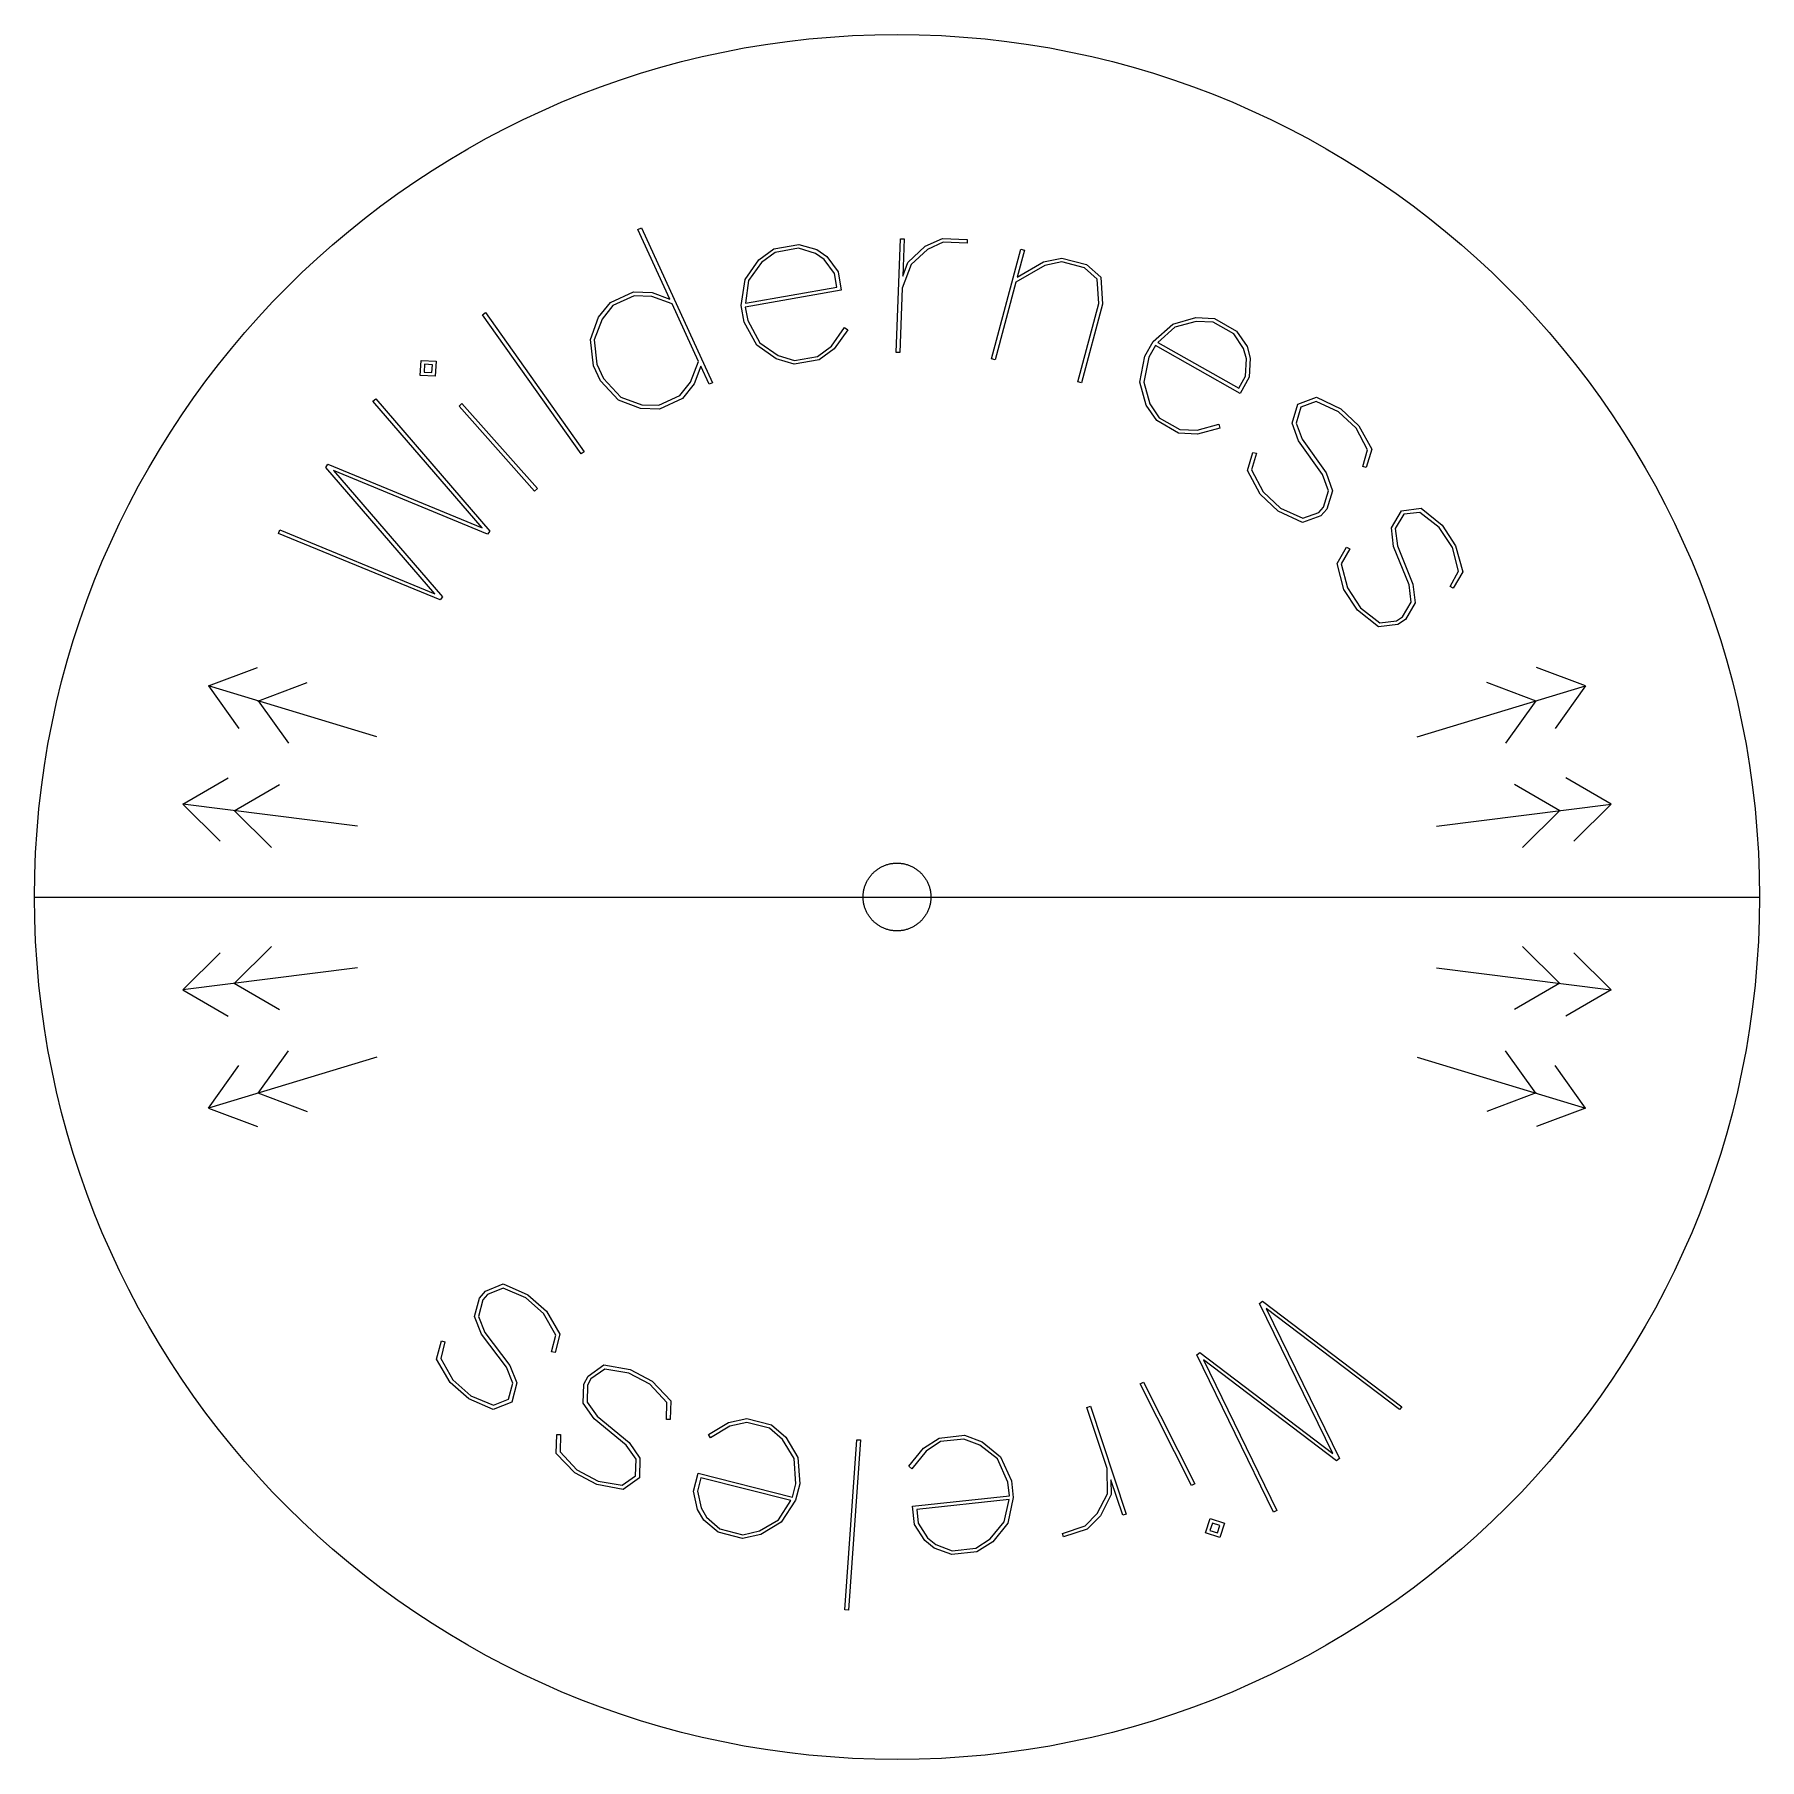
# Model space of a CAD drawing. Extents: x -395 to 418, y -217 to 240.
# Drawn here: x -203.8 to -119.8, y -121 to -37 of the extents above; entities that cross this region are included whole.
import ezdxf

# ---------------------------------------------------------------- set-up
doc = ezdxf.new("R2010")
doc.units = 0
doc.layers.add('DEFAULT', color=7, linetype='CONTINUOUS')

msp = doc.modelspace()

# ---------------------------------------------------------------- linework, layer by layer
at = {"layer": 'DEFAULT', "color": 5}
for p, q in [((-170.233, -37.85), (-169.203, -37.653)), ((-169.203, -37.653), (-168.165, -37.481)), ((-168.165, -37.481), (-167.118, -37.334)), ((-167.118, -37.334), (-166.063, -37.214)), ((-166.063, -37.214), (-165, -37.119)), ((-165, -37.119), (-163.93, -37.052)), ((-163.93, -37.052), (-162.852, -37.011)), ((-162.852, -37.011), (-161.768, -36.997)), ((-161.768, -36.997), (-160.684, -37.011)), ((-160.684, -37.011), (-159.607, -37.052)), ((-159.607, -37.052), (-158.537, -37.119)), ((-158.537, -37.119), (-157.474, -37.214)), ((-157.474, -37.214), (-156.419, -37.334)), ((-156.419, -37.334), (-155.372, -37.481)), ((-155.372, -37.481), (-154.334, -37.653)), ((-154.334, -37.653), (-153.304, -37.85)), ((-174.258, -38.885), (-173.266, -38.59)), ((-173.266, -38.59), (-172.265, -38.319)), ((-172.265, -38.319), (-171.254, -38.072)), ((-171.254, -38.072), (-170.233, -37.85)), ((-153.304, -37.85), (-152.283, -38.072)), ((-152.283, -38.072), (-151.272, -38.319)), ((-151.272, -38.319), (-150.27, -38.59)), ((-150.27, -38.59), (-149.279, -38.885)), ((-176.209, -39.546), (-175.239, -39.204)), ((-175.239, -39.204), (-174.258, -38.885)), ((-149.279, -38.885), (-148.298, -39.204)), ((-148.298, -39.204), (-147.327, -39.546)), ((-179.053, -40.707), (-178.117, -40.298)), ((-178.117, -40.298), (-177.169, -39.91)), ((-177.169, -39.91), (-176.209, -39.546)), ((-147.327, -39.546), (-146.368, -39.91)), ((-146.368, -39.91), (-145.42, -40.298)), ((-145.42, -40.298), (-144.484, -40.707)), ((-180.889, -41.592), (-179.977, -41.139)), ((-179.977, -41.139), (-179.053, -40.707)), ((-144.484, -40.707), (-143.56, -41.139)), ((-143.56, -41.139), (-142.648, -41.592)), ((-181.788, -42.066), (-180.889, -41.592)), ((-142.648, -41.592), (-141.749, -42.066)), ((-183.547, -43.077), (-182.674, -42.561)), ((-182.674, -42.561), (-181.788, -42.066)), ((-141.749, -42.066), (-140.863, -42.561)), ((-140.863, -42.561), (-139.99, -43.077)), ((-185.251, -44.17), (-184.406, -43.614)), ((-184.406, -43.614), (-183.547, -43.077)), ((-139.99, -43.077), (-139.131, -43.614)), ((-139.131, -43.614), (-138.286, -44.17)), ((-186.082, -44.746), (-185.251, -44.17)), ((-138.286, -44.17), (-137.455, -44.746)), ((-187.699, -45.955), (-186.898, -45.341)), ((-186.898, -45.341), (-186.082, -44.746)), ((-137.455, -44.746), (-136.639, -45.341)), ((-136.639, -45.341), (-135.838, -45.955)), ((-188.484, -46.588), (-187.699, -45.955)), ((-135.838, -45.955), (-135.053, -46.588)), ((-189.254, -47.239), (-188.484, -46.588)), ((-135.053, -46.588), (-134.283, -47.239)), ((-190.008, -47.908), (-189.254, -47.239)), ((-134.283, -47.239), (-133.529, -47.908)), ((-191.467, -49.298), (-190.746, -48.594)), ((-190.746, -48.594), (-190.008, -47.908)), ((-133.529, -47.908), (-132.791, -48.594)), ((-132.791, -48.594), (-132.07, -49.298)), ((-192.171, -50.019), (-191.467, -49.298)), ((-132.07, -49.298), (-131.366, -50.019)), ((-192.858, -50.757), (-192.171, -50.019)), ((-131.366, -50.019), (-130.679, -50.757)), ((-193.527, -51.511), (-192.858, -50.757)), ((-130.679, -50.757), (-130.01, -51.511)), ((-194.178, -52.281), (-193.527, -51.511)), ((-130.01, -51.511), (-129.359, -52.281)), ((-194.81, -53.067), (-194.178, -52.281)), ((-129.359, -52.281), (-128.726, -53.067)), ((-195.425, -53.868), (-194.81, -53.067)), ((-128.726, -53.067), (-128.112, -53.868)), ((-196.02, -54.684), (-195.425, -53.868)), ((-128.112, -53.868), (-127.517, -54.684)), ((-196.596, -55.514), (-196.02, -54.684)), ((-127.517, -54.684), (-126.941, -55.514)), ((-197.152, -56.359), (-196.596, -55.514)), ((-126.941, -55.514), (-126.385, -56.359)), ((-197.688, -57.218), (-197.152, -56.359)), ((-126.385, -56.359), (-125.849, -57.218)), ((-198.204, -58.091), (-197.688, -57.218)), ((-125.849, -57.218), (-125.333, -58.091)), ((-198.699, -58.977), (-198.204, -58.091)), ((-125.333, -58.091), (-124.838, -58.977)), ((-199.174, -59.876), (-198.699, -58.977)), ((-124.838, -58.977), (-124.363, -59.876)), ((-199.627, -60.788), (-199.174, -59.876)), ((-124.363, -59.876), (-123.91, -60.788)), ((-200.058, -61.712), (-199.627, -60.788)), ((-123.91, -60.788), (-123.479, -61.712)), ((-200.468, -62.649), (-200.058, -61.712)), ((-123.479, -61.712), (-123.069, -62.649)), ((-200.855, -63.597), (-200.468, -62.649)), ((-123.069, -62.649), (-122.682, -63.597)), ((-201.22, -64.556), (-200.855, -63.597)), ((-122.682, -63.597), (-122.317, -64.556)), ((-201.562, -65.526), (-201.22, -64.556)), ((-122.317, -64.556), (-121.975, -65.526)), ((-201.88, -66.507), (-201.562, -65.526)), ((-121.975, -65.526), (-121.657, -66.507)), ((-202.175, -67.499), (-201.88, -66.507)), ((-121.657, -66.507), (-121.362, -67.499)), ((-202.446, -68.501), (-202.175, -67.499)), ((-121.362, -67.499), (-121.091, -68.501)), ((-202.693, -69.512), (-202.446, -68.501)), ((-121.091, -68.501), (-120.844, -69.512)), ((-202.915, -70.533), (-202.693, -69.512)), ((-120.844, -69.512), (-120.622, -70.533)), ((-203.112, -71.562), (-202.915, -70.533)), ((-120.622, -70.533), (-120.424, -71.562)), ((-203.285, -72.601), (-203.112, -71.562)), ((-120.424, -71.562), (-120.252, -72.601)), ((-203.431, -73.648), (-203.285, -72.601)), ((-120.252, -72.601), (-120.106, -73.648)), ((-203.552, -74.703), (-203.431, -73.648)), ((-120.106, -73.648), (-119.985, -74.703)), ((-203.646, -75.765), (-203.552, -74.703)), ((-119.985, -74.703), (-119.891, -75.765)), ((-203.714, -76.836), (-203.646, -75.765)), ((-119.891, -75.765), (-119.823, -76.836)), ((-203.755, -77.913), (-203.714, -76.836)), ((-119.823, -76.836), (-119.782, -77.913)), ((-203.768, -78.997), (-203.755, -77.913)), ((-163.18, -78.141), (-163.159, -78.108)), ((-163.159, -78.108), (-163.137, -78.074)), ((-163.137, -78.074), (-163.114, -78.042)), ((-163.114, -78.042), (-163.091, -78.01)), ((-163.091, -78.01), (-163.067, -77.978)), ((-163.067, -77.978), (-163.042, -77.947)), ((-163.042, -77.947), (-163.016, -77.917)), ((-163.016, -77.917), (-162.99, -77.888)), ((-162.99, -77.888), (-162.963, -77.859)), ((-162.963, -77.859), (-162.935, -77.83)), ((-162.935, -77.83), (-162.907, -77.803)), ((-162.907, -77.803), (-162.878, -77.776)), ((-162.878, -77.776), (-162.848, -77.749)), ((-162.848, -77.749), (-162.818, -77.724)), ((-162.818, -77.724), (-162.787, -77.699)), ((-162.787, -77.699), (-162.756, -77.675)), ((-162.756, -77.675), (-162.724, -77.651)), ((-162.724, -77.651), (-162.691, -77.629)), ((-162.691, -77.629), (-162.658, -77.607)), ((-162.658, -77.607), (-162.624, -77.586)), ((-162.624, -77.586), (-162.59, -77.566)), ((-162.59, -77.566), (-162.555, -77.546)), ((-162.555, -77.546), (-162.52, -77.527)), ((-162.52, -77.527), (-162.484, -77.51)), ((-162.484, -77.51), (-162.447, -77.493)), ((-162.447, -77.493), (-162.411, -77.477)), ((-162.411, -77.477), (-162.373, -77.461)), ((-162.373, -77.461), (-162.336, -77.447)), ((-162.336, -77.447), (-162.298, -77.434)), ((-162.298, -77.434), (-162.259, -77.421)), ((-162.259, -77.421), (-162.22, -77.41)), ((-162.22, -77.41), (-162.181, -77.399)), ((-162.181, -77.399), (-162.141, -77.389)), ((-162.141, -77.389), (-162.101, -77.38)), ((-162.101, -77.38), (-162.061, -77.373)), ((-162.061, -77.373), (-162.02, -77.366)), ((-162.02, -77.366), (-161.979, -77.36)), ((-161.979, -77.36), (-161.937, -77.355)), ((-161.937, -77.355), (-161.895, -77.352)), ((-161.895, -77.352), (-161.853, -77.349)), ((-161.853, -77.349), (-161.811, -77.348)), ((-161.811, -77.348), (-161.768, -77.347)), ((-161.768, -77.347), (-161.726, -77.348)), ((-161.726, -77.348), (-161.684, -77.349)), ((-161.684, -77.349), (-161.642, -77.352)), ((-161.642, -77.352), (-161.6, -77.355)), ((-161.6, -77.355), (-161.558, -77.36)), ((-161.558, -77.36), (-161.517, -77.366)), ((-161.517, -77.366), (-161.476, -77.373)), ((-161.476, -77.373), (-161.436, -77.38)), ((-161.436, -77.38), (-161.396, -77.389)), ((-161.396, -77.389), (-161.356, -77.399)), ((-161.356, -77.399), (-161.317, -77.41)), ((-161.317, -77.41), (-161.278, -77.421)), ((-161.278, -77.421), (-161.239, -77.434)), ((-161.239, -77.434), (-161.201, -77.447)), ((-161.201, -77.447), (-161.163, -77.461)), ((-161.163, -77.461), (-161.126, -77.477)), ((-161.126, -77.477), (-161.089, -77.493)), ((-161.089, -77.493), (-161.053, -77.51)), ((-161.053, -77.51), (-161.017, -77.527)), ((-161.017, -77.527), (-160.982, -77.546)), ((-160.982, -77.546), (-160.947, -77.566)), ((-160.947, -77.566), (-160.913, -77.586)), ((-160.913, -77.586), (-160.879, -77.607)), ((-160.879, -77.607), (-160.846, -77.629)), ((-160.846, -77.629), (-160.813, -77.651)), ((-160.813, -77.651), (-160.781, -77.675)), ((-160.781, -77.675), (-160.75, -77.699)), ((-160.75, -77.699), (-160.719, -77.724)), ((-160.719, -77.724), (-160.689, -77.749)), ((-160.689, -77.749), (-160.659, -77.776)), ((-160.659, -77.776), (-160.63, -77.803)), ((-160.63, -77.803), (-160.602, -77.83)), ((-160.602, -77.83), (-160.574, -77.859)), ((-160.574, -77.859), (-160.547, -77.888)), ((-160.547, -77.888), (-160.521, -77.917)), ((-160.521, -77.917), (-160.495, -77.947)), ((-160.495, -77.947), (-160.47, -77.978)), ((-160.47, -77.978), (-160.446, -78.01)), ((-160.446, -78.01), (-160.423, -78.042)), ((-160.423, -78.042), (-160.4, -78.074)), ((-160.4, -78.074), (-160.378, -78.108)), ((-160.378, -78.108), (-160.357, -78.141)), ((-119.782, -77.913), (-119.768, -78.997)), ((-163.418, -78.954), (-163.416, -78.912)), ((-163.418, -78.997), (-163.418, -78.954)), ((-163.416, -78.912), (-163.414, -78.87)), ((-163.414, -78.87), (-163.41, -78.828)), ((-163.41, -78.828), (-163.405, -78.787)), ((-163.405, -78.787), (-163.399, -78.746)), ((-163.399, -78.746), (-163.393, -78.705)), ((-163.393, -78.705), (-163.385, -78.664)), ((-163.385, -78.664), (-163.376, -78.624)), ((-163.376, -78.624), (-163.367, -78.585)), ((-163.367, -78.585), (-163.356, -78.545)), ((-163.356, -78.545), (-163.344, -78.506)), ((-163.344, -78.506), (-163.332, -78.468)), ((-163.332, -78.468), (-163.318, -78.43)), ((-163.318, -78.43), (-163.304, -78.392)), ((-163.304, -78.392), (-163.289, -78.355)), ((-163.289, -78.355), (-163.273, -78.318)), ((-163.273, -78.318), (-163.256, -78.282)), ((-163.256, -78.282), (-163.238, -78.246)), ((-163.238, -78.246), (-163.219, -78.21)), ((-163.219, -78.21), (-163.2, -78.176)), ((-163.2, -78.176), (-163.18, -78.141)), ((-160.357, -78.141), (-160.337, -78.176)), ((-160.337, -78.176), (-160.318, -78.21)), ((-160.318, -78.21), (-160.299, -78.246)), ((-160.299, -78.246), (-160.281, -78.282)), ((-160.281, -78.282), (-160.264, -78.318)), ((-160.264, -78.318), (-160.248, -78.355)), ((-160.248, -78.355), (-160.233, -78.392)), ((-160.233, -78.392), (-160.219, -78.43)), ((-160.219, -78.43), (-160.205, -78.468)), ((-160.205, -78.468), (-160.193, -78.506)), ((-160.193, -78.506), (-160.181, -78.545)), ((-160.181, -78.545), (-160.17, -78.585)), ((-160.17, -78.585), (-160.161, -78.624)), ((-160.161, -78.624), (-160.152, -78.664)), ((-160.152, -78.664), (-160.144, -78.705)), ((-160.144, -78.705), (-160.137, -78.746)), ((-160.137, -78.746), (-160.132, -78.787)), ((-160.132, -78.787), (-160.127, -78.828)), ((-160.127, -78.828), (-160.123, -78.87)), ((-160.123, -78.87), (-160.121, -78.912)), ((-160.121, -78.912), (-160.119, -78.954)), ((-160.119, -78.954), (-160.118, -78.997)), ((-203.768, -78.997), (-119.768, -78.997)), ((-203.755, -80.081), (-203.768, -78.997)), ((-163.418, -79.04), (-163.418, -78.997)), ((-163.416, -79.082), (-163.418, -79.04)), ((-163.414, -79.124), (-163.416, -79.082)), ((-163.41, -79.166), (-163.414, -79.124)), ((-163.405, -79.207), (-163.41, -79.166)), ((-163.399, -79.248), (-163.405, -79.207)), ((-163.393, -79.289), (-163.399, -79.248)), ((-163.385, -79.33), (-163.393, -79.289)), ((-163.376, -79.37), (-163.385, -79.33)), ((-163.367, -79.409), (-163.376, -79.37)), ((-163.356, -79.449), (-163.367, -79.409)), ((-163.344, -79.488), (-163.356, -79.449)), ((-163.332, -79.526), (-163.344, -79.488)), ((-163.318, -79.564), (-163.332, -79.526)), ((-163.304, -79.602), (-163.318, -79.564)), ((-163.289, -79.639), (-163.304, -79.602)), ((-163.273, -79.676), (-163.289, -79.639)), ((-163.256, -79.712), (-163.273, -79.676)), ((-163.238, -79.748), (-163.256, -79.712)), ((-163.219, -79.783), (-163.238, -79.748)), ((-163.2, -79.818), (-163.219, -79.783)), ((-160.318, -79.783), (-160.337, -79.818)), ((-160.299, -79.748), (-160.318, -79.783)), ((-160.281, -79.712), (-160.299, -79.748)), ((-160.264, -79.676), (-160.281, -79.712)), ((-160.248, -79.639), (-160.264, -79.676)), ((-160.233, -79.602), (-160.248, -79.639)), ((-160.219, -79.564), (-160.233, -79.602)), ((-160.205, -79.526), (-160.219, -79.564)), ((-160.193, -79.488), (-160.205, -79.526)), ((-160.181, -79.449), (-160.193, -79.488)), ((-160.17, -79.409), (-160.181, -79.449)), ((-160.161, -79.37), (-160.17, -79.409)), ((-160.152, -79.33), (-160.161, -79.37)), ((-160.144, -79.289), (-160.152, -79.33)), ((-160.137, -79.248), (-160.144, -79.289)), ((-160.132, -79.207), (-160.137, -79.248)), ((-160.127, -79.166), (-160.132, -79.207)), ((-160.123, -79.124), (-160.127, -79.166)), ((-160.121, -79.082), (-160.123, -79.124)), ((-160.119, -79.04), (-160.121, -79.082)), ((-160.118, -78.997), (-160.119, -79.04)), ((-119.768, -78.997), (-119.782, -80.081)), ((-203.714, -81.158), (-203.755, -80.081)), ((-163.18, -79.853), (-163.2, -79.818)), ((-163.159, -79.886), (-163.18, -79.853)), ((-163.137, -79.92), (-163.159, -79.886)), ((-163.114, -79.952), (-163.137, -79.92)), ((-163.091, -79.984), (-163.114, -79.952)), ((-163.067, -80.016), (-163.091, -79.984)), ((-163.042, -80.047), (-163.067, -80.016)), ((-163.016, -80.077), (-163.042, -80.047)), ((-162.99, -80.106), (-163.016, -80.077)), ((-162.963, -80.135), (-162.99, -80.106)), ((-162.935, -80.164), (-162.963, -80.135)), ((-162.907, -80.191), (-162.935, -80.164)), ((-162.878, -80.218), (-162.907, -80.191)), ((-162.848, -80.245), (-162.878, -80.218)), ((-162.818, -80.27), (-162.848, -80.245)), ((-162.787, -80.295), (-162.818, -80.27)), ((-162.756, -80.319), (-162.787, -80.295)), ((-162.724, -80.343), (-162.756, -80.319)), ((-162.691, -80.365), (-162.724, -80.343)), ((-162.658, -80.387), (-162.691, -80.365)), ((-162.624, -80.408), (-162.658, -80.387)), ((-162.59, -80.428), (-162.624, -80.408)), ((-162.555, -80.448), (-162.59, -80.428)), ((-162.52, -80.466), (-162.555, -80.448)), ((-162.484, -80.484), (-162.52, -80.466)), ((-162.447, -80.501), (-162.484, -80.484)), ((-162.411, -80.517), (-162.447, -80.501)), ((-162.373, -80.533), (-162.411, -80.517)), ((-162.336, -80.547), (-162.373, -80.533)), ((-162.298, -80.56), (-162.336, -80.547)), ((-162.259, -80.573), (-162.298, -80.56)), ((-162.22, -80.584), (-162.259, -80.573)), ((-162.181, -80.595), (-162.22, -80.584)), ((-162.141, -80.605), (-162.181, -80.595)), ((-162.101, -80.613), (-162.141, -80.605)), ((-162.061, -80.621), (-162.101, -80.613)), ((-162.02, -80.628), (-162.061, -80.621)), ((-161.979, -80.634), (-162.02, -80.628)), ((-161.937, -80.638), (-161.979, -80.634)), ((-161.895, -80.642), (-161.937, -80.638)), ((-161.6, -80.638), (-161.642, -80.642)), ((-161.558, -80.634), (-161.6, -80.638)), ((-161.517, -80.628), (-161.558, -80.634)), ((-161.476, -80.621), (-161.517, -80.628)), ((-161.436, -80.613), (-161.476, -80.621)), ((-161.396, -80.605), (-161.436, -80.613)), ((-161.356, -80.595), (-161.396, -80.605)), ((-161.317, -80.584), (-161.356, -80.595)), ((-161.278, -80.573), (-161.317, -80.584)), ((-161.239, -80.56), (-161.278, -80.573)), ((-161.201, -80.547), (-161.239, -80.56)), ((-161.163, -80.533), (-161.201, -80.547)), ((-161.126, -80.517), (-161.163, -80.533)), ((-161.089, -80.501), (-161.126, -80.517)), ((-161.053, -80.484), (-161.089, -80.501)), ((-161.017, -80.466), (-161.053, -80.484)), ((-160.982, -80.448), (-161.017, -80.466)), ((-160.947, -80.428), (-160.982, -80.448)), ((-160.913, -80.408), (-160.947, -80.428)), ((-160.879, -80.387), (-160.913, -80.408)), ((-160.846, -80.365), (-160.879, -80.387)), ((-160.813, -80.343), (-160.846, -80.365)), ((-160.781, -80.319), (-160.813, -80.343)), ((-160.75, -80.295), (-160.781, -80.319)), ((-160.719, -80.27), (-160.75, -80.295)), ((-160.689, -80.245), (-160.719, -80.27)), ((-160.659, -80.218), (-160.689, -80.245)), ((-160.63, -80.191), (-160.659, -80.218)), ((-160.602, -80.164), (-160.63, -80.191)), ((-160.574, -80.135), (-160.602, -80.164)), ((-160.547, -80.106), (-160.574, -80.135)), ((-160.521, -80.077), (-160.547, -80.106)), ((-160.495, -80.047), (-160.521, -80.077)), ((-160.47, -80.016), (-160.495, -80.047)), ((-160.446, -79.984), (-160.47, -80.016)), ((-160.423, -79.952), (-160.446, -79.984)), ((-160.4, -79.92), (-160.423, -79.952)), ((-160.378, -79.886), (-160.4, -79.92)), ((-160.357, -79.853), (-160.378, -79.886)), ((-160.337, -79.818), (-160.357, -79.853)), ((-119.782, -80.081), (-119.823, -81.158)), ((-203.646, -82.228), (-203.714, -81.158)), ((-161.853, -80.645), (-161.895, -80.642)), ((-161.811, -80.646), (-161.853, -80.645)), ((-161.768, -80.647), (-161.811, -80.646)), ((-161.726, -80.646), (-161.768, -80.647)), ((-161.684, -80.645), (-161.726, -80.646)), ((-161.642, -80.642), (-161.684, -80.645)), ((-119.823, -81.158), (-119.891, -82.228)), ((-203.552, -83.291), (-203.646, -82.228)), ((-119.891, -82.228), (-119.985, -83.291)), ((-203.431, -84.346), (-203.552, -83.291)), ((-119.985, -83.291), (-120.106, -84.346)), ((-203.285, -85.393), (-203.431, -84.346)), ((-120.106, -84.346), (-120.252, -85.393)), ((-203.112, -86.432), (-203.285, -85.393)), ((-120.252, -85.393), (-120.424, -86.432)), ((-202.915, -87.461), (-203.112, -86.432)), ((-120.424, -86.432), (-120.622, -87.461)), ((-202.693, -88.482), (-202.915, -87.461)), ((-120.622, -87.461), (-120.844, -88.482)), ((-202.446, -89.493), (-202.693, -88.482)), ((-120.844, -88.482), (-121.091, -89.493)), ((-202.175, -90.495), (-202.446, -89.493)), ((-121.091, -89.493), (-121.362, -90.495)), ((-201.88, -91.486), (-202.175, -90.495)), ((-121.362, -90.495), (-121.657, -91.486)), ((-201.562, -92.468), (-201.88, -91.486)), ((-121.657, -91.486), (-121.975, -92.468)), ((-201.22, -93.438), (-201.562, -92.468)), ((-121.975, -92.468), (-122.317, -93.438)), ((-200.855, -94.397), (-201.22, -93.438)), ((-122.317, -93.438), (-122.682, -94.397)), ((-200.468, -95.345), (-200.855, -94.397)), ((-122.682, -94.397), (-123.069, -95.345)), ((-200.058, -96.282), (-200.468, -95.345)), ((-123.069, -95.345), (-123.479, -96.282)), ((-199.627, -97.206), (-200.058, -96.282)), ((-123.479, -96.282), (-123.91, -97.206)), ((-199.174, -98.118), (-199.627, -97.206)), ((-123.91, -97.206), (-124.363, -98.118)), ((-198.699, -99.017), (-199.174, -98.118)), ((-124.363, -98.118), (-124.838, -99.017)), ((-198.204, -99.903), (-198.699, -99.017)), ((-124.838, -99.017), (-125.333, -99.903)), ((-197.688, -100.775), (-198.204, -99.903)), ((-125.333, -99.903), (-125.849, -100.775)), ((-197.152, -101.635), (-197.688, -100.775)), ((-125.849, -100.775), (-126.385, -101.635)), ((-196.596, -102.48), (-197.152, -101.635)), ((-126.385, -101.635), (-126.941, -102.48)), ((-196.02, -103.31), (-196.596, -102.48)), ((-126.941, -102.48), (-127.517, -103.31)), ((-195.425, -104.126), (-196.02, -103.31)), ((-127.517, -103.31), (-128.112, -104.126)), ((-194.81, -104.927), (-195.425, -104.126)), ((-128.112, -104.126), (-128.726, -104.927)), ((-194.178, -105.713), (-194.81, -104.927)), ((-128.726, -104.927), (-129.359, -105.713)), ((-193.527, -106.483), (-194.178, -105.713)), ((-129.359, -105.713), (-130.01, -106.483)), ((-192.858, -107.237), (-193.527, -106.483)), ((-130.01, -106.483), (-130.679, -107.237)), ((-192.171, -107.974), (-192.858, -107.237)), ((-130.679, -107.237), (-131.366, -107.974)), ((-191.467, -108.695), (-192.171, -107.974)), ((-131.366, -107.974), (-132.07, -108.695)), ((-190.746, -109.399), (-191.467, -108.695)), ((-132.07, -108.695), (-132.791, -109.399)), ((-190.008, -110.086), (-190.746, -109.399)), ((-132.791, -109.399), (-133.529, -110.086)), ((-189.254, -110.755), (-190.008, -110.086)), ((-188.484, -111.406), (-189.254, -110.755)), ((-134.283, -110.755), (-135.053, -111.406)), ((-133.529, -110.086), (-134.283, -110.755)), ((-187.699, -112.039), (-188.484, -111.406)), ((-135.053, -111.406), (-135.838, -112.039)), ((-186.898, -112.653), (-187.699, -112.039)), ((-135.838, -112.039), (-136.639, -112.653)), ((-186.082, -113.248), (-186.898, -112.653)), ((-185.251, -113.824), (-186.082, -113.248)), ((-137.455, -113.248), (-138.286, -113.824)), ((-136.639, -112.653), (-137.455, -113.248)), ((-184.406, -114.38), (-185.251, -113.824)), ((-138.286, -113.824), (-139.131, -114.38)), ((-183.547, -114.916), (-184.406, -114.38)), ((-182.674, -115.432), (-183.547, -114.916)), ((-139.99, -114.916), (-140.863, -115.432)), ((-139.131, -114.38), (-139.99, -114.916)), ((-181.788, -115.928), (-182.674, -115.432)), ((-140.863, -115.432), (-141.749, -115.928)), ((-180.889, -116.402), (-181.788, -115.928)), ((-179.977, -116.855), (-180.889, -116.402)), ((-142.648, -116.402), (-143.56, -116.855)), ((-141.749, -115.928), (-142.648, -116.402)), ((-179.053, -117.287), (-179.977, -116.855)), ((-178.117, -117.696), (-179.053, -117.287)), ((-144.484, -117.287), (-145.42, -117.696)), ((-143.56, -116.855), (-144.484, -117.287)), ((-177.169, -118.084), (-178.117, -117.696)), ((-176.209, -118.448), (-177.169, -118.084)), ((-146.368, -118.084), (-147.327, -118.448)), ((-145.42, -117.696), (-146.368, -118.084)), ((-175.239, -118.79), (-176.209, -118.448)), ((-174.258, -119.109), (-175.239, -118.79)), ((-173.266, -119.404), (-174.258, -119.109)), ((-149.279, -119.109), (-150.27, -119.404)), ((-148.298, -118.79), (-149.279, -119.109)), ((-147.327, -118.448), (-148.298, -118.79)), ((-172.265, -119.675), (-173.266, -119.404)), ((-171.254, -119.921), (-172.265, -119.675)), ((-170.233, -120.144), (-171.254, -119.921)), ((-152.283, -119.921), (-153.304, -120.144)), ((-151.272, -119.675), (-152.283, -119.921)), ((-150.27, -119.404), (-151.272, -119.675)), ((-169.203, -120.341), (-170.233, -120.144)), ((-168.165, -120.513), (-169.203, -120.341)), ((-167.118, -120.66), (-168.165, -120.513)), ((-166.063, -120.78), (-167.118, -120.66)), ((-165, -120.875), (-166.063, -120.78)), ((-163.93, -120.942), (-165, -120.875)), ((-162.852, -120.983), (-163.93, -120.942)), ((-159.607, -120.942), (-160.684, -120.983)), ((-158.537, -120.875), (-159.607, -120.942)), ((-157.474, -120.78), (-158.537, -120.875)), ((-156.419, -120.66), (-157.474, -120.78)), ((-155.372, -120.513), (-156.419, -120.66)), ((-154.334, -120.341), (-155.372, -120.513)), ((-153.304, -120.144), (-154.334, -120.341)), ((-161.768, -120.997), (-162.852, -120.983)), ((-160.684, -120.983), (-161.768, -120.997))]:
    msp.add_line(p, q, dxfattribs=at)
at = {"layer": 'DEFAULT', "color": 1}
for p, q in [((-174.384, -46.488), (-174.218, -46.412)), ((-172.825, -49.884), (-174.384, -46.488)), ((-174.218, -46.412), (-170.756, -53.957)), ((-161.81, -52.475), (-161.601, -46.945)), ((-161.601, -46.945), (-161.419, -46.951)), ((-161.419, -46.951), (-161.488, -48.769)), ((-160.396, -47.305), (-159.559, -46.934)), ((-159.559, -46.934), (-158.347, -46.979)), ((-158.347, -46.979), (-158.354, -47.161)), ((-168.504, -47.971), (-167.759, -47.432)), ((-167.699, -47.607), (-168.36, -48.105)), ((-167.759, -47.432), (-166.549, -47.22)), ((-166.559, -47.406), (-167.699, -47.607)), ((-165.741, -47.661), (-166.559, -47.406)), ((-166.549, -47.22), (-165.67, -47.474)), ((-165.314, -47.961), (-165.741, -47.661)), ((-165.67, -47.474), (-165.185, -47.815)), ((-165.185, -47.815), (-164.641, -48.559)), ((-161.242, -48.1), (-160.396, -47.305)), ((-160.287, -47.467), (-161.082, -48.192)), ((-159.524, -47.117), (-160.287, -47.467)), ((-158.354, -47.161), (-159.524, -47.117)), ((-157.159, -52.796), (-155.74, -47.447)), ((-155.564, -47.493), (-155.915, -48.815)), ((-155.74, -47.447), (-155.564, -47.493)), ((-169.16, -48.926), (-168.504, -47.971)), ((-168.36, -48.105), (-168.992, -48.984)), ((-164.812, -48.636), (-165.314, -47.961)), ((-164.695, -49.301), (-164.812, -48.636)), ((-164.641, -48.559), (-164.485, -49.449)), ((-161.082, -48.192), (-161.51, -49.357)), ((-161.488, -48.769), (-161.242, -48.1)), ((-154.568, -48.247), (-155.979, -49.057)), ((-155.915, -48.815), (-154.638, -48.064)), ((-154.638, -48.064), (-153.741, -47.886)), ((-153.747, -48.072), (-154.568, -48.247)), ((-152.635, -48.367), (-153.747, -48.072)), ((-153.741, -47.886), (-152.547, -48.202)), ((-152.02, -48.915), (-152.635, -48.367)), ((-152.547, -48.202), (-151.838, -48.818)), ((-175.716, -50.047), (-174.599, -49.534)), ((-174.599, -49.534), (-173.685, -49.557)), ((-173.685, -49.557), (-172.825, -49.884)), ((-169.351, -50.196), (-169.16, -48.926)), ((-164.485, -49.449), (-169.154, -50.268)), ((-168.992, -48.984), (-169.153, -50.083)), ((-169.153, -50.083), (-164.695, -49.301)), ((-161.51, -49.357), (-161.628, -52.482)), ((-155.979, -49.057), (-156.983, -52.843)), ((-151.942, -50.091), (-152.02, -48.915)), ((-151.838, -48.818), (-151.763, -50.127)), ((-176.3, -50.757), (-175.716, -50.047)), ((-175.599, -50.193), (-176.126, -50.856)), ((-174.562, -49.717), (-175.599, -50.193)), ((-173.706, -49.755), (-174.562, -49.717)), ((-172.72, -50.113), (-173.706, -49.755)), ((-171.433, -52.917), (-172.72, -50.113)), ((-169.21, -51), (-169.351, -50.196)), ((-169.154, -50.268), (-169.039, -50.923)), ((-152.955, -53.911), (-151.942, -50.091)), ((-151.763, -50.127), (-152.78, -53.958)), ((-181.957, -50.646), (-181.809, -50.541)), ((-177.155, -57.418), (-181.957, -50.646)), ((-181.809, -50.541), (-177.007, -57.312)), ((-176.692, -51.847), (-176.3, -50.757)), ((-176.126, -50.856), (-176.516, -51.859)), ((-168.598, -52.129), (-169.21, -51)), ((-169.039, -50.923), (-168.452, -52.016)), ((-149.292, -51.954), (-148.336, -51.095)), ((-148.336, -51.095), (-147.223, -50.776)), ((-147.197, -50.971), (-148.243, -51.247)), ((-147.223, -50.776), (-146.306, -50.834)), ((-146.37, -51.007), (-147.197, -50.971)), ((-145.363, -51.578), (-146.37, -51.007)), ((-146.306, -50.834), (-145.236, -51.44)), ((-176.554, -53.124), (-176.692, -51.847)), ((-176.516, -51.859), (-176.385, -53.056)), ((-168.452, -52.016), (-167.559, -52.632)), ((-164.96, -52.168), (-164.329, -51.263)), ((-164.169, -51.375), (-164.824, -52.301)), ((-164.329, -51.263), (-164.169, -51.375)), ((-149.694, -52.664), (-149.292, -51.954)), ((-148.243, -51.247), (-149.067, -51.993)), ((-149.067, -51.993), (-145.13, -54.225)), ((-144.893, -52.294), (-145.363, -51.578)), ((-145.236, -51.44), (-144.72, -52.195)), ((-184.982, -53.598), (-184.939, -52.866)), ((-184.939, -52.866), (-184.207, -52.91)), ((-184.207, -52.91), (-184.251, -53.642)), ((-171.817, -53.931), (-171.433, -52.917)), ((-167.658, -52.798), (-168.598, -52.129)), ((-166.773, -53.057), (-167.658, -52.798)), ((-167.559, -52.632), (-166.763, -52.871)), ((-165.563, -52.845), (-166.773, -53.057)), ((-166.763, -52.871), (-165.638, -52.673)), ((-165.638, -52.673), (-164.96, -52.168)), ((-164.824, -52.301), (-165.563, -52.845)), ((-161.628, -52.482), (-161.81, -52.475)), ((-156.983, -52.843), (-157.159, -52.796)), ((-149.94, -53.925), (-149.694, -52.664)), ((-149.513, -52.713), (-149.756, -53.93)), ((-149.185, -52.135), (-149.513, -52.713)), ((-145.062, -54.473), (-149.185, -52.135)), ((-144.754, -52.797), (-144.893, -52.294)), ((-144.797, -53.638), (-144.754, -52.797)), ((-144.72, -52.195), (-144.563, -52.766)), ((-144.563, -52.766), (-144.616, -53.687)), ((-184.251, -53.642), (-184.982, -53.598)), ((-184.773, -53.053), (-184.796, -53.433)), ((-184.796, -53.433), (-184.416, -53.456)), ((-184.393, -53.076), (-184.773, -53.053)), ((-184.416, -53.456), (-184.393, -53.076)), ((-176.214, -53.865), (-176.554, -53.124)), ((-176.385, -53.056), (-176.068, -53.747)), ((-176.068, -53.747), (-175.223, -54.656)), ((-171.328, -53.146), (-171.641, -54.011)), ((-170.922, -54.032), (-171.328, -53.146)), ((-145.13, -54.225), (-144.797, -53.638)), ((-144.616, -53.687), (-145.062, -54.473)), ((-175.335, -54.802), (-176.214, -53.865)), ((-173.372, -55.054), (-172.343, -54.582)), ((-172.343, -54.582), (-171.817, -53.931)), ((-171.641, -54.011), (-172.217, -54.724)), ((-170.756, -53.957), (-170.922, -54.032)), ((-152.78, -53.958), (-152.955, -53.911)), ((-149.641, -55.039), (-149.94, -53.925)), ((-149.756, -53.93), (-149.458, -54.974)), ((-187.289, -54.854), (-187.15, -54.736)), ((-181.966, -61.027), (-187.289, -54.854)), ((-187.15, -54.736), (-181.592, -61.182)), ((-183.092, -55.089), (-182.956, -54.968)), ((-179.418, -59.228), (-183.092, -55.089)), ((-182.956, -54.968), (-179.282, -59.107)), ((-174.256, -55.211), (-175.335, -54.802)), ((-175.223, -54.656), (-174.202, -55.025)), ((-173.335, -55.237), (-174.256, -55.211)), ((-174.202, -55.025), (-173.372, -55.054)), ((-172.217, -54.724), (-173.335, -55.237)), ((-149.123, -55.801), (-149.641, -55.039)), ((-149.458, -54.974), (-148.996, -55.664)), ((-142.528, -55.921), (-142.25, -55)), ((-142.096, -55.138), (-142.336, -55.916)), ((-142.25, -55), (-141.34, -54.662)), ((-141.352, -54.873), (-142.096, -55.138)), ((-140.265, -55.373), (-141.352, -54.873)), ((-141.34, -54.662), (-140.162, -55.22)), ((-139.416, -56.173), (-140.265, -55.373)), ((-140.162, -55.22), (-139.284, -56.048)), ((-148.053, -56.408), (-149.123, -55.801)), ((-148.996, -55.664), (-148.003, -56.227)), ((-148.003, -56.227), (-147.158, -56.269)), ((-147.158, -56.269), (-146.095, -55.972)), ((-146.043, -56.16), (-147.138, -56.458)), ((-146.095, -55.972), (-146.043, -56.16)), ((-142.218, -56.789), (-142.528, -55.921)), ((-142.336, -55.916), (-142.044, -56.701)), ((-138.864, -57.225), (-139.416, -56.173)), ((-139.284, -56.048), (-138.653, -57.196)), ((-147.138, -56.458), (-148.053, -56.408)), ((-141.049, -58.429), (-142.218, -56.789)), ((-142.044, -56.701), (-140.874, -58.342)), ((-189.588, -58.075), (-189.478, -57.923)), ((-189.478, -57.923), (-181.966, -61.027)), ((-177.007, -57.312), (-177.155, -57.418)), ((-144.702, -58.227), (-144.435, -57.349)), ((-144.263, -57.388), (-144.502, -58.192)), ((-144.435, -57.349), (-144.263, -57.388)), ((-139.09, -58.035), (-138.864, -57.225)), ((-138.653, -57.196), (-138.92, -58.081)), ((-184.277, -64.228), (-189.588, -58.075)), ((-181.702, -61.333), (-189.216, -58.228)), ((-189.216, -58.228), (-183.903, -64.382)), ((-144.08, -59.375), (-144.702, -58.227)), ((-144.502, -58.192), (-143.934, -59.262)), ((-140.758, -59.219), (-141.049, -58.429)), ((-140.874, -58.342), (-140.559, -59.215)), ((-138.92, -58.081), (-139.09, -58.035)), ((-179.282, -59.107), (-179.418, -59.228)), ((-143.201, -60.203), (-144.08, -59.375)), ((-143.934, -59.262), (-143.092, -60.056)), ((-140.996, -60.017), (-140.758, -59.219)), ((-140.559, -59.215), (-140.833, -60.109)), ((-142.015, -60.761), (-143.201, -60.203)), ((-143.092, -60.056), (-142.012, -60.551)), ((-141.136, -60.43), (-142.015, -60.761)), ((-142.012, -60.551), (-141.234, -60.27)), ((-141.234, -60.27), (-140.996, -60.017)), ((-140.833, -60.109), (-141.136, -60.43)), ((-137.692, -61.019), (-137.209, -60.188)), ((-137.091, -60.357), (-137.505, -61.058)), ((-137.209, -60.188), (-136.245, -60.069)), ((-136.305, -60.271), (-137.091, -60.357)), ((-135.364, -61.009), (-136.305, -60.271)), ((-136.245, -60.069), (-135.228, -60.884)), ((-191.88, -61.288), (-191.815, -61.124)), ((-184.012, -64.534), (-191.88, -61.288)), ((-191.815, -61.124), (-184.277, -64.228)), ((-181.592, -61.182), (-181.702, -61.333)), ((-137.591, -61.935), (-137.692, -61.019)), ((-137.505, -61.058), (-137.402, -61.89)), ((-134.723, -61.985), (-135.364, -61.009)), ((-135.228, -60.884), (-134.565, -61.894)), ((-140.341, -62.758), (-139.879, -61.966)), ((-139.72, -62.044), (-140.138, -62.771)), ((-139.879, -61.966), (-139.72, -62.044)), ((-136.834, -63.801), (-137.591, -61.935)), ((-137.402, -61.89), (-136.644, -63.757)), ((-134.429, -63.136), (-134.723, -61.985)), ((-134.565, -61.894), (-134.218, -63.156)), ((-140.002, -64.019), (-140.341, -62.758)), ((-140.138, -62.771), (-139.833, -63.943)), ((-136.734, -64.637), (-136.834, -63.801)), ((-136.644, -63.757), (-136.54, -64.679)), ((-134.837, -63.871), (-134.429, -63.136)), ((-134.218, -63.156), (-134.682, -63.955)), ((-183.903, -64.382), (-184.012, -64.534)), ((-139.339, -65.028), (-140.002, -64.019)), ((-139.833, -63.943), (-139.198, -64.911)), ((-137.15, -65.358), (-136.734, -64.637)), ((-136.54, -64.679), (-137.013, -65.486)), ((-134.682, -63.955), (-134.837, -63.871)), ((-138.314, -65.845), (-139.339, -65.028)), ((-139.198, -64.911), (-138.263, -65.642)), ((-137.441, -65.549), (-137.15, -65.358)), ((-137.013, -65.486), (-137.382, -65.728)), ((-137.382, -65.728), (-138.314, -65.845)), ((-138.263, -65.642), (-137.441, -65.549)), ((-195.302, -68.716), (-192.912, -67.817)), ((-128.235, -68.716), (-130.625, -67.817)), ((-195.302, -68.716), (-193.812, -70.79)), ((-187.099, -71.2), (-195.302, -68.716)), ((-192.887, -69.457), (-190.497, -68.557)), ((-136.438, -71.2), (-128.235, -68.716)), ((-130.65, -69.457), (-133.04, -68.557)), ((-128.235, -68.716), (-129.725, -70.79)), ((-192.882, -69.44), (-191.392, -71.514)), ((-130.655, -69.44), (-132.145, -71.514)), ((-196.55, -74.476), (-194.344, -73.189)), ((-194.045, -74.801), (-191.839, -73.514)), ((-129.492, -74.801), (-131.698, -73.514)), ((-126.987, -74.476), (-129.193, -73.189)), ((-188.047, -75.551), (-196.55, -74.476)), ((-196.55, -74.476), (-194.734, -76.271)), ((-135.49, -75.551), (-126.987, -74.476)), ((-126.987, -74.476), (-128.803, -76.271)), ((-194.042, -74.784), (-192.227, -76.579)), ((-129.494, -74.784), (-131.31, -76.579)), ((-194.042, -83.21), (-192.227, -81.415)), ((-129.494, -83.21), (-131.31, -81.415)), ((-196.55, -83.518), (-194.734, -81.723)), ((-126.987, -83.518), (-128.803, -81.723)), ((-188.047, -82.443), (-196.55, -83.518)), ((-135.49, -82.443), (-126.987, -83.518)), ((-196.55, -83.518), (-194.344, -84.805)), ((-194.045, -83.193), (-191.839, -84.479)), ((-129.492, -83.193), (-131.698, -84.479)), ((-126.987, -83.518), (-129.193, -84.805)), ((-192.882, -88.554), (-191.392, -86.48)), ((-130.655, -88.554), (-132.145, -86.48)), ((-187.099, -86.794), (-195.302, -89.278)), ((-195.302, -89.278), (-193.812, -87.204)), ((-136.438, -86.794), (-128.235, -89.278)), ((-128.235, -89.278), (-129.725, -87.204)), ((-192.887, -88.537), (-190.497, -89.437)), ((-130.65, -88.537), (-133.04, -89.437)), ((-195.302, -89.278), (-192.912, -90.177)), ((-128.235, -89.278), (-130.625, -90.177)), ((-182.104, -98.528), (-181.811, -98.198)), ((-181.811, -98.198), (-180.942, -97.84)), ((-180.939, -98.05), (-181.708, -98.355)), ((-180.942, -97.84), (-179.74, -98.362)), ((-179.845, -98.512), (-180.939, -98.05)), ((-182.35, -99.43), (-182.104, -98.528)), ((-181.938, -98.615), (-182.152, -99.42)), ((-181.708, -98.355), (-181.938, -98.615)), ((-178.979, -99.279), (-179.845, -98.512)), ((-179.74, -98.362), (-178.836, -99.163)), ((-144.116, -98.792), (-143.972, -98.673)), ((-140.548, -106.097), (-144.116, -98.792)), ((-143.972, -98.673), (-137.192, -103.818)), ((-137.297, -103.96), (-143.794, -99.037)), ((-143.794, -99.037), (-140.227, -106.34)), ((-182.008, -100.293), (-182.35, -99.43)), ((-182.152, -99.42), (-181.837, -100.2)), ((-178.378, -100.332), (-178.979, -99.279)), ((-178.836, -99.163), (-178.179, -100.291)), ((-184.193, -101.507), (-183.954, -100.614)), ((-183.782, -100.655), (-183.984, -101.471)), ((-183.954, -100.614), (-183.782, -100.655)), ((-180.789, -101.897), (-182.008, -100.293)), ((-181.837, -100.2), (-180.618, -101.804)), ((-178.592, -101.142), (-178.378, -100.332)), ((-178.179, -100.291), (-178.419, -101.176)), ((-183.528, -102.635), (-184.193, -101.507)), ((-183.984, -101.471), (-183.399, -102.505)), ((-178.419, -101.176), (-178.592, -101.142)), ((-147.166, -101.298), (-147.022, -101.179)), ((-143.436, -108.947), (-147.166, -101.298)), ((-147.022, -101.179), (-140.548, -106.097)), ((-140.372, -106.459), (-146.844, -101.543)), ((-146.844, -101.543), (-143.272, -108.869)), ((-180.473, -102.673), (-180.789, -101.897)), ((-180.618, -101.804), (-180.282, -102.662)), ((-177.016, -102.719), (-176.808, -102.33)), ((-176.67, -102.459), (-176.834, -102.765)), ((-176.808, -102.33), (-176.045, -101.781)), ((-175.993, -101.984), (-176.67, -102.459)), ((-176.045, -101.781), (-174.754, -102.009)), ((-174.822, -102.179), (-175.993, -101.984)), ((-173.802, -102.726), (-174.822, -102.179)), ((-174.754, -102.009), (-173.69, -102.579)), ((-182.625, -103.436), (-183.528, -102.635)), ((-183.399, -102.505), (-182.526, -103.28)), ((-182.526, -103.28), (-181.425, -103.746)), ((-180.689, -103.458), (-180.473, -102.673)), ((-180.282, -102.662), (-180.53, -103.591)), ((-177.047, -103.653), (-177.016, -102.719)), ((-176.834, -102.765), (-176.856, -103.598)), ((-172.974, -103.61), (-173.802, -102.726)), ((-173.69, -102.579), (-172.789, -103.524)), ((-149.926, -102.71), (-149.764, -102.628)), ((-147.433, -107.651), (-149.926, -102.71)), ((-149.764, -102.628), (-147.271, -107.569)), ((-181.43, -103.957), (-182.625, -103.436)), ((-180.53, -103.591), (-181.43, -103.957)), ((-181.425, -103.746), (-180.689, -103.458)), ((-176.514, -104.413), (-177.047, -103.653)), ((-176.856, -103.598), (-176.368, -104.284)), ((-172.994, -104.448), (-172.974, -103.61)), ((-172.789, -103.524), (-172.817, -104.441)), ((-152.525, -103.856), (-152.353, -103.798)), ((-151.536, -106.822), (-152.525, -103.856)), ((-152.353, -103.798), (-150.601, -109.048)), ((-137.192, -103.818), (-137.297, -103.96)), ((-174.956, -105.692), (-176.514, -104.413)), ((-176.368, -104.284), (-174.812, -105.561)), ((-172.817, -104.441), (-172.994, -104.448)), ((-170.951, -105.167), (-169.975, -104.59)), ((-169.905, -104.767), (-170.852, -105.334)), ((-169.975, -104.59), (-169.078, -104.397)), ((-169.079, -104.584), (-169.905, -104.767)), ((-167.973, -104.865), (-169.079, -104.584)), ((-169.078, -104.397), (-167.887, -104.7)), ((-167.344, -105.409), (-167.973, -104.865)), ((-167.887, -104.7), (-167.186, -105.298)), ((-178.358, -106.101), (-178.332, -105.177)), ((-178.332, -105.177), (-178.156, -105.177)), ((-178.156, -105.177), (-178.163, -106.018)), ((-174.469, -106.373), (-174.956, -105.692)), ((-174.812, -105.561), (-174.285, -106.318)), ((-170.852, -105.334), (-170.951, -105.167)), ((-166.782, -106.337), (-167.344, -105.409)), ((-167.186, -105.298), (-166.603, -106.294)), ((-164.304, -113.707), (-163.727, -105.426)), ((-163.545, -105.438), (-164.123, -113.72)), ((-163.727, -105.426), (-163.545, -105.438)), ((-161.197, -106.717), (-160.483, -105.836)), ((-160.483, -105.836), (-159.71, -105.342)), ((-159.645, -105.518), (-160.356, -105.977)), ((-159.71, -105.342), (-158.488, -105.21)), ((-158.51, -105.396), (-159.645, -105.518)), ((-157.732, -105.686), (-158.51, -105.396)), ((-158.488, -105.21), (-157.622, -105.527)), ((-156.881, -106.36), (-157.732, -105.686)), ((-157.622, -105.527), (-156.728, -106.257)), ((-177.45, -107.044), (-178.358, -106.101)), ((-178.163, -106.018), (-177.354, -106.888)), ((-174.497, -107.187), (-174.469, -106.373)), ((-174.285, -106.318), (-174.312, -107.279)), ((-166.695, -107.575), (-166.782, -106.337)), ((-166.603, -106.294), (-166.507, -107.575)), ((-160.356, -105.977), (-161.045, -106.839)), ((-156.368, -107.49), (-156.881, -106.36)), ((-156.728, -106.257), (-156.192, -107.424)), ((-140.227, -106.34), (-140.372, -106.459)), ((-176.385, -107.613), (-177.45, -107.044)), ((-177.354, -106.888), (-176.326, -107.439)), ((-176.326, -107.439), (-175.146, -107.638)), ((-175.146, -107.638), (-174.497, -107.187)), ((-174.312, -107.279), (-175.102, -107.844)), ((-171.676, -107.929), (-171.453, -107.053)), ((-171.322, -107.274), (-171.488, -107.928)), ((-171.453, -107.053), (-166.858, -108.219)), ((-166.935, -108.388), (-171.322, -107.274)), ((-161.045, -106.839), (-161.197, -106.717)), ((-156.296, -108.151), (-156.368, -107.49)), ((-156.192, -107.424), (-156.104, -108.235)), ((-151.526, -108.064), (-151.536, -106.822)), ((-150.774, -109.106), (-151.35, -107.38)), ((-151.35, -107.38), (-151.344, -108.093)), ((-175.102, -107.844), (-176.385, -107.613)), ((-171.484, -108.831), (-171.676, -107.929)), ((-171.488, -107.928), (-171.307, -108.75)), ((-166.858, -108.219), (-166.695, -107.575)), ((-166.507, -107.575), (-166.708, -108.366)), ((-161.009, -108.659), (-156.296, -108.151)), ((-156.31, -108.335), (-160.809, -108.821)), ((-156.543, -109.421), (-156.31, -108.335)), ((-156.104, -108.235), (-156.379, -109.49)), ((-152.015, -109.022), (-151.526, -108.064)), ((-151.344, -108.093), (-151.856, -109.136)), ((-147.271, -107.569), (-147.433, -107.651)), ((-171.181, -109.34), (-171.484, -108.831)), ((-171.307, -108.75), (-171.04, -109.199)), ((-171.04, -109.199), (-170.398, -109.766)), ((-167.533, -109.324), (-166.935, -108.388)), ((-166.708, -108.366), (-167.403, -109.446)), ((-160.912, -109.558), (-161.009, -108.659)), ((-160.809, -108.821), (-160.737, -109.492)), ((-152.606, -109.618), (-152.015, -109.022)), ((-151.856, -109.136), (-152.508, -109.777)), ((-150.601, -109.048), (-150.774, -109.106)), ((-143.272, -108.869), (-143.436, -108.947)), ((-170.484, -109.932), (-171.181, -109.34)), ((-169.292, -110.235), (-170.484, -109.932)), ((-170.398, -109.766), (-169.276, -110.051)), ((-169.276, -110.051), (-168.469, -109.867)), ((-168.469, -109.867), (-167.533, -109.324)), ((-167.403, -109.446), (-168.392, -110.048)), ((-160.418, -110.336), (-160.912, -109.558)), ((-160.737, -109.492), (-160.281, -110.199)), ((-157.231, -110.256), (-156.543, -109.421)), ((-156.379, -109.49), (-157.096, -110.399)), ((-153.716, -109.989), (-152.606, -109.618)), ((-153.658, -110.161), (-153.716, -109.989)), ((-152.508, -109.777), (-153.658, -110.161)), ((-146.75, -109.961), (-146.52, -109.264)), ((-146.053, -110.19), (-146.75, -109.961)), ((-146.408, -109.486), (-146.528, -109.848)), ((-146.528, -109.848), (-146.166, -109.967)), ((-146.52, -109.264), (-145.824, -109.494)), ((-146.047, -109.605), (-146.408, -109.486)), ((-146.166, -109.967), (-146.047, -109.605)), ((-145.824, -109.494), (-146.053, -110.19)), ((-168.392, -110.048), (-169.292, -110.235)), ((-159.957, -110.708), (-160.418, -110.336)), ((-160.281, -110.199), (-159.874, -110.527)), ((-159.097, -111.02), (-159.957, -110.708)), ((-159.874, -110.527), (-159.075, -110.834)), ((-159.075, -110.834), (-157.924, -110.71)), ((-157.924, -110.71), (-157.231, -110.256)), ((-157.096, -110.399), (-157.875, -110.888)), ((-157.875, -110.888), (-159.097, -111.02)), ((-164.123, -113.72), (-164.304, -113.707))]:
    msp.add_line(p, q, dxfattribs=at)

doc.saveas('drawing.dxf')
